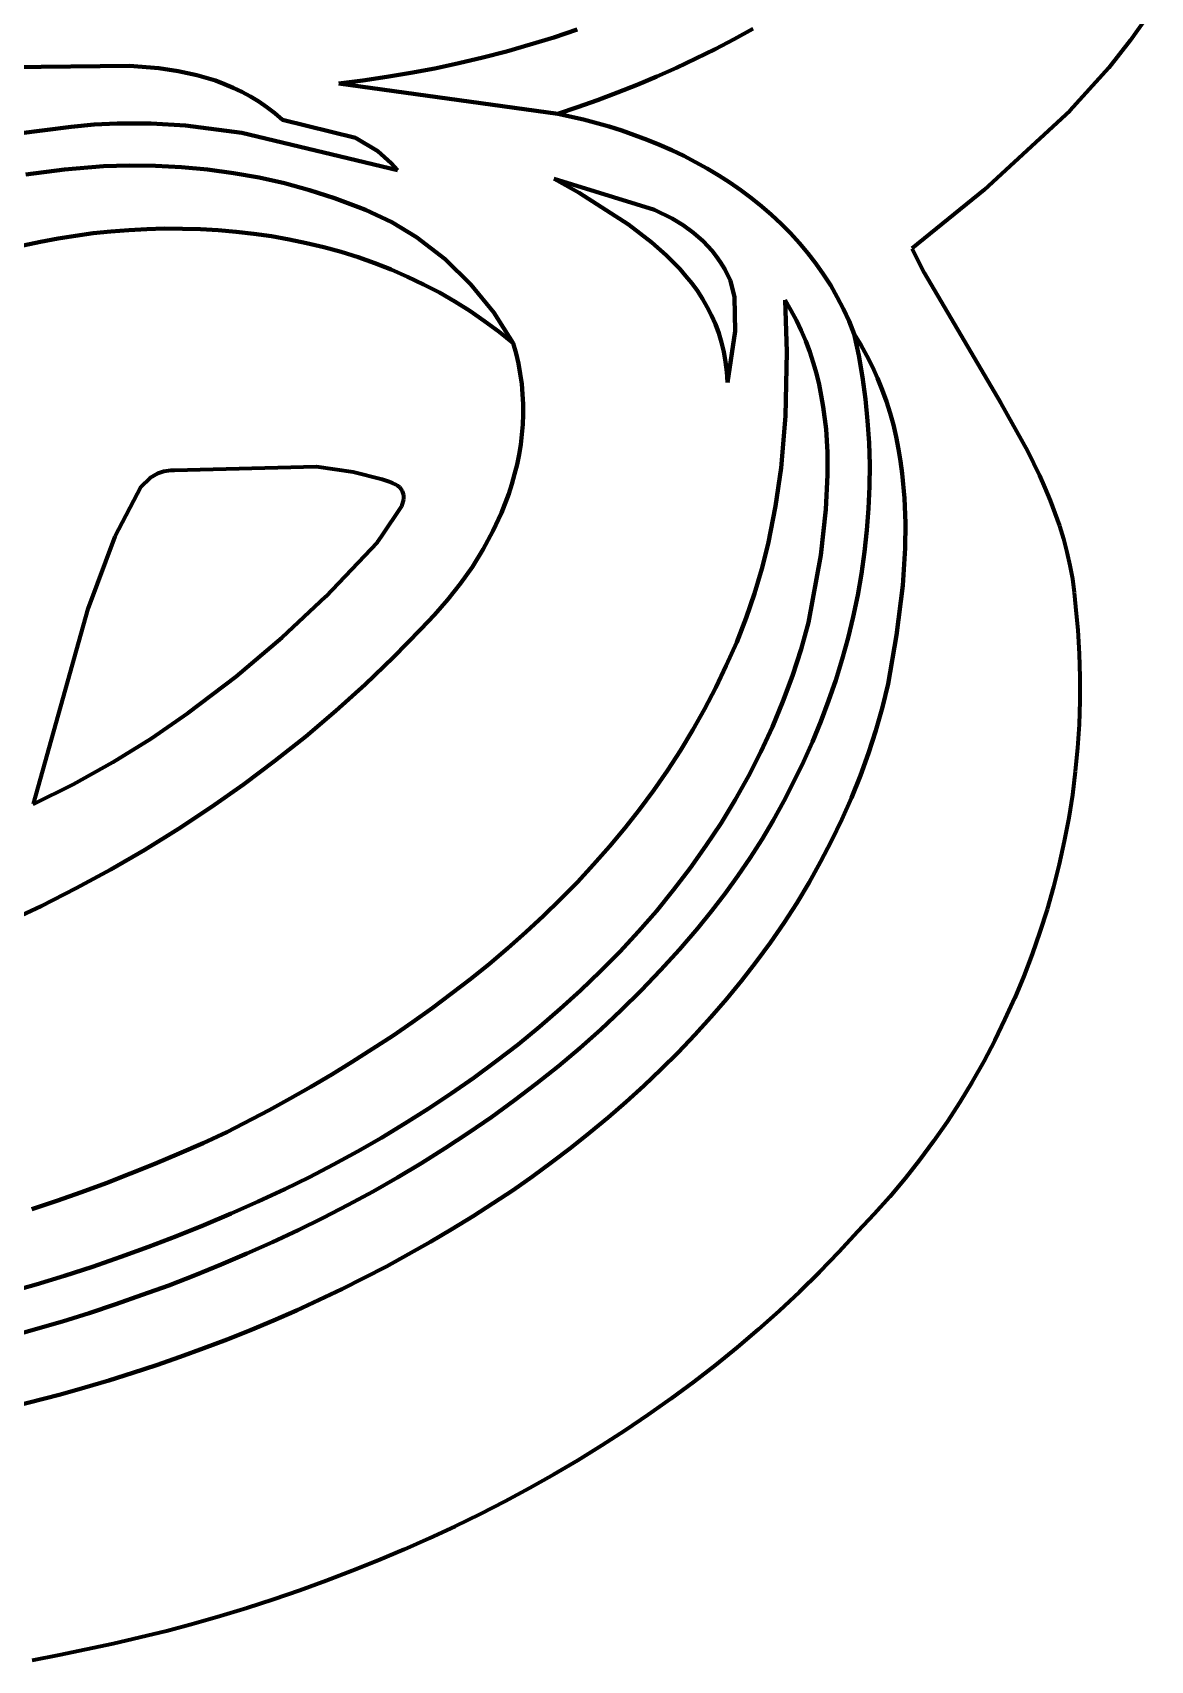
# Model space of a CAD drawing. Header units: millimetres. Extents: x 0.18 to 6.32, y 4.4 to 10.2.
# Drawn here: x 3.273 to 4.238, y 6.811 to 8.218 of the extents above; entities that cross this region are included whole.
import ezdxf

# ---------------------------------------------------------------- set-up
doc = ezdxf.new("R2010")
doc.units = ezdxf.units.MM
for name, color, linetype, lineweight in [('color#004f00ff', 7, 'CONTINUOUS', 100), ('color#86026eff', 7, 'CONTINUOUS', 100), ('color#b36001ff', 7, 'CONTINUOUS', 100), ('color#ba871eff', 7, 'CONTINUOUS', 100), ('color#fdfdfaff', 7, 'CONTINUOUS', 100)]:
    doc.layers.add(name, color=color, linetype=linetype, lineweight=lineweight)

msp = doc.modelspace()

# ---------------------------------------------------------------- linework, layer by layer
at = {"layer": 'color#004f00ff'}
for p, q in [((4.2379, 8.2357), (4.2205, 8.2109)), ((3.8784, 8.2119), (3.8946, 8.2209)), ((3.8453, 8.1952), (3.862, 8.2034)), ((3.862, 8.2034), (3.8784, 8.2119)), ((4.2205, 8.2109), (4.2019, 8.1872)), ((3.8117, 8.1798), (3.8286, 8.1873)), ((3.8286, 8.1873), (3.8453, 8.1952)), ((4.2019, 8.1872), (4.1683, 8.15)), ((3.7776, 8.1659), (3.7946, 8.1727)), ((3.7946, 8.1727), (3.8117, 8.1798)), ((3.7432, 8.1532), (3.7604, 8.1594)), ((3.7604, 8.1594), (3.7776, 8.1659)), ((3.7261, 8.1474), (3.7432, 8.1532)), ((3.7484, 8.1425), (3.7261, 8.1474)), ((4.1683, 8.15), (4.0943, 8.082)), ((3.7705, 8.1365), (3.7484, 8.1425)), ((3.7815, 8.133), (3.7705, 8.1365)), ((3.7924, 8.1292), (3.7815, 8.133)), ((3.8032, 8.1252), (3.7924, 8.1292)), ((3.8139, 8.1208), (3.8032, 8.1252)), ((3.8245, 8.1161), (3.8139, 8.1208)), ((3.8349, 8.1111), (3.8245, 8.1161)), ((3.8451, 8.1058), (3.8349, 8.1111)), ((3.8552, 8.1002), (3.8451, 8.1058)), ((3.8651, 8.0943), (3.8552, 8.1002)), ((3.8747, 8.0881), (3.8651, 8.0943)), ((3.8841, 8.0816), (3.8747, 8.0881)), ((3.8933, 8.0748), (3.8841, 8.0816)), ((3.9022, 8.0676), (3.8933, 8.0748)), ((4.0943, 8.082), (4.0318, 8.0313)), ((3.9108, 8.0602), (3.9022, 8.0676)), ((3.9191, 8.0524), (3.9108, 8.0602)), ((3.325, 8.0443), (3.3403, 8.0459)), ((3.3403, 8.0459), (3.3557, 8.0471)), ((3.3557, 8.0471), (3.3712, 8.0479)), ((3.3712, 8.0479), (3.3866, 8.0484)), ((3.3866, 8.0484), (3.4021, 8.0483)), ((3.4021, 8.0483), (3.4176, 8.0479)), ((3.4176, 8.0479), (3.433, 8.047)), ((3.433, 8.047), (3.4484, 8.0457)), ((3.4484, 8.0457), (3.4638, 8.0439)), ((3.9271, 8.0443), (3.9191, 8.0524)), ((3.2646, 8.0339), (3.2795, 8.037)), ((3.2795, 8.037), (3.2946, 8.0398)), ((3.2946, 8.0398), (3.3097, 8.0422)), ((3.3097, 8.0422), (3.325, 8.0443)), ((3.4638, 8.0439), (3.479, 8.0417)), ((3.479, 8.0417), (3.4942, 8.0391)), ((3.4942, 8.0391), (3.5093, 8.0359)), ((3.5093, 8.0359), (3.5242, 8.0323)), ((3.5242, 8.0323), (3.539, 8.0282)), ((3.9348, 8.0359), (3.9271, 8.0443)), ((3.9421, 8.0272), (3.9348, 8.0359)), ((4.0318, 8.0313), (4.0424, 8.0103)), ((3.539, 8.0282), (3.5537, 8.0236)), ((3.5537, 8.0236), (3.5681, 8.0185)), ((3.5681, 8.0185), (3.5824, 8.0129)), ((3.949, 8.0182), (3.9421, 8.0272)), ((3.9556, 8.0088), (3.949, 8.0182)), ((3.5824, 8.0129), (3.5965, 8.0068)), ((3.5965, 8.0068), (3.6103, 8.0002)), ((3.9618, 7.9992), (3.9556, 8.0088)), ((4.0424, 8.0103), (4.1087, 7.8977)), ((3.6103, 8.0002), (3.6239, 7.9931)), ((3.6239, 7.9931), (3.6372, 7.9854)), ((3.9675, 7.9892), (3.9618, 7.9992)), ((3.9728, 7.9789), (3.9675, 7.9892)), ((3.6372, 7.9854), (3.6502, 7.9772)), ((3.6502, 7.9772), (3.663, 7.9684)), ((3.9777, 7.9683), (3.9728, 7.9789)), ((3.663, 7.9684), (3.6754, 7.9592)), ((3.9821, 7.9573), (3.9777, 7.9683)), ((3.6754, 7.9592), (3.6876, 7.9493)), ((3.6876, 7.9493), (3.6901, 7.9405)), ((3.9878, 7.948), (3.9821, 7.9573)), ((3.9931, 7.9385), (3.9878, 7.948)), ((3.6901, 7.9405), (3.6921, 7.9318)), ((3.9979, 7.9289), (3.9931, 7.9385)), ((3.6921, 7.9318), (3.6938, 7.923)), ((3.6938, 7.923), (3.695, 7.9142)), ((4.0023, 7.9191), (3.9979, 7.9289)), ((4.0063, 7.9092), (4.0023, 7.9191)), ((3.695, 7.9142), (3.6958, 7.9054)), ((3.6958, 7.9054), (3.6962, 7.8966)), ((4.0099, 7.8991), (4.0063, 7.9092)), ((3.6962, 7.8966), (3.6963, 7.8878)), ((4.0131, 7.889), (4.0099, 7.8991)), ((4.1087, 7.8977), (4.1317, 7.8563)), ((3.6959, 7.8791), (3.6952, 7.8704)), ((3.6963, 7.8878), (3.6959, 7.8791)), ((4.0159, 7.8787), (4.0131, 7.889)), ((4.0183, 7.8684), (4.0159, 7.8787)), ((3.6952, 7.8704), (3.6941, 7.8618)), ((4.0204, 7.8579), (4.0183, 7.8684)), ((3.6927, 7.8532), (3.691, 7.8446)), ((3.6941, 7.8618), (3.6927, 7.8532)), ((4.0221, 7.8474), (4.0204, 7.8579)), ((4.1317, 7.8563), (4.142, 7.8351)), ((3.3808, 7.8367), (3.3739, 7.8327)), ((3.3861, 7.8384), (3.3808, 7.8367)), ((3.392, 7.8393), (3.3861, 7.8384)), ((3.3951, 7.8394), (3.392, 7.8393)), ((3.5177, 7.8425), (3.3951, 7.8394)), ((3.5495, 7.8379), (3.5177, 7.8425)), ((3.5744, 7.8315), (3.5495, 7.8379)), ((3.6889, 7.8361), (3.6865, 7.8277)), ((3.691, 7.8446), (3.6889, 7.8361)), ((4.0236, 7.8368), (4.0221, 7.8474)), ((4.0255, 7.8155), (4.0236, 7.8368)), ((4.142, 7.8351), (4.1468, 7.8244)), ((3.3661, 7.8252), (3.3437, 7.7825)), ((3.3739, 7.8327), (3.3661, 7.8252)), ((3.5806, 7.8295), (3.5744, 7.8315)), ((3.5835, 7.8284), (3.5806, 7.8295)), ((3.586, 7.8273), (3.5835, 7.8284)), ((3.5881, 7.826), (3.586, 7.8273)), ((3.5898, 7.8246), (3.5881, 7.826)), ((3.5912, 7.8231), (3.5898, 7.8246)), ((3.5922, 7.8216), (3.5912, 7.8231)), ((3.5933, 7.8182), (3.5922, 7.8216)), ((3.6865, 7.8277), (3.6838, 7.8193)), ((4.1468, 7.8244), (4.1513, 7.8136)), ((3.5739, 7.7825), (3.5916, 7.8086)), ((3.5916, 7.8086), (3.5933, 7.8145)), ((3.5933, 7.8145), (3.5933, 7.8182)), ((3.6838, 7.8193), (3.6775, 7.8029)), ((4.0263, 7.794), (4.0255, 7.8155)), ((4.1513, 7.8136), (4.1554, 7.8026)), ((3.6775, 7.8029), (3.6702, 7.7869)), ((4.026, 7.7724), (4.0263, 7.794)), ((4.1554, 7.8026), (4.1593, 7.7915)), ((4.1593, 7.7915), (4.1627, 7.7803)), ((3.3437, 7.7825), (3.3203, 7.7199)), ((3.5706, 7.7774), (3.5739, 7.7825)), ((3.6702, 7.7869), (3.6618, 7.7713)), ((4.1627, 7.7803), (4.1657, 7.7689)), ((3.5259, 7.7306), (3.5706, 7.7774)), ((3.6618, 7.7713), (3.6524, 7.7562)), ((4.024, 7.7399), (4.026, 7.7724)), ((4.1657, 7.7689), (4.1683, 7.7574)), ((3.6524, 7.7562), (3.6422, 7.7417)), ((4.1683, 7.7574), (4.1705, 7.7457)), ((3.6422, 7.7417), (3.6312, 7.7278)), ((4.0187, 7.6971), (4.024, 7.7399)), ((4.1705, 7.7457), (4.1721, 7.7339)), ((3.4881, 7.695), (3.5259, 7.7306)), ((3.6312, 7.7278), (3.6196, 7.7146)), ((4.1721, 7.7339), (4.1733, 7.7218)), ((4.1733, 7.7218), (4.1752, 7.7015)), ((3.3203, 7.7199), (3.2731, 7.5511)), ((3.6196, 7.7146), (3.608, 7.7022)), ((3.4484, 7.6614), (3.4881, 7.695)), ((3.608, 7.7022), (3.5842, 7.678)), ((4.0113, 7.6552), (4.0187, 7.6971)), ((4.1752, 7.7015), (4.1764, 7.6811)), ((4.1764, 7.6811), (4.177, 7.6607)), ((3.5842, 7.678), (3.5597, 7.6545)), ((3.4071, 7.6299), (3.4484, 7.6614)), ((3.5597, 7.6545), (3.5344, 7.6317)), ((4.0064, 7.6349), (4.0113, 7.6552)), ((4.177, 7.6607), (4.177, 7.6403)), ((4.177, 7.6403), (4.1763, 7.62)), ((3.3749, 7.6079), (3.4071, 7.6299)), ((3.5344, 7.6317), (3.5085, 7.6097)), ((4.0008, 7.6149), (4.0064, 7.6349)), ((3.5085, 7.6097), (3.4819, 7.5885)), ((3.9944, 7.5952), (4.0008, 7.6149)), ((4.1763, 7.62), (4.175, 7.5997)), ((3.3419, 7.5874), (3.3749, 7.6079)), ((3.9874, 7.5758), (3.9944, 7.5952)), ((4.175, 7.5997), (4.173, 7.5794)), ((3.3079, 7.5684), (3.3419, 7.5874)), ((3.4819, 7.5885), (3.4547, 7.5681)), ((3.2731, 7.5511), (3.3079, 7.5684)), ((3.4547, 7.5681), (3.4269, 7.5485)), ((3.9798, 7.5567), (3.9874, 7.5758)), ((4.173, 7.5794), (4.1705, 7.5593)), ((3.9715, 7.5379), (3.9798, 7.5567)), ((4.1705, 7.5593), (4.1673, 7.5392)), ((3.4269, 7.5485), (3.3986, 7.5297)), ((4.1673, 7.5392), (4.1635, 7.5192)), ((3.3986, 7.5297), (3.3697, 7.5118)), ((3.9626, 7.5194), (3.9715, 7.5379)), ((3.3697, 7.5118), (3.3403, 7.4947)), ((3.9531, 7.5012), (3.9626, 7.5194)), ((4.1635, 7.5192), (4.1592, 7.4993)), ((3.9431, 7.4833), (3.9531, 7.5012)), ((4.1592, 7.4993), (4.1542, 7.4796)), ((3.3403, 7.4947), (3.3104, 7.4785)), ((3.9325, 7.4657), (3.9431, 7.4833)), ((3.3104, 7.4785), (3.2801, 7.4631)), ((4.1542, 7.4796), (4.1486, 7.46)), ((3.2801, 7.4631), (3.2493, 7.4486)), ((3.9213, 7.4484), (3.9325, 7.4657)), ((4.1486, 7.46), (4.1425, 7.4407)), ((3.9097, 7.4315), (3.9213, 7.4484)), ((4.1425, 7.4407), (4.1358, 7.4215)), ((3.8975, 7.4149), (3.9097, 7.4315)), ((3.8849, 7.3986), (3.8975, 7.4149)), ((4.1358, 7.4215), (4.1285, 7.4025)), ((3.8719, 7.3826), (3.8849, 7.3986)), ((4.1285, 7.4025), (4.1207, 7.3837)), ((4.1207, 7.3837), (4.1123, 7.3652)), ((3.8584, 7.367), (3.8719, 7.3826)), ((3.8445, 7.3517), (3.8584, 7.367)), ((4.1123, 7.3652), (4.1034, 7.3469)), ((3.8302, 7.3367), (3.8445, 7.3517)), ((4.1034, 7.3469), (4.0939, 7.3289)), ((3.8155, 7.3221), (3.8302, 7.3367)), ((4.0939, 7.3289), (4.0839, 7.3112)), ((3.8005, 7.3078), (3.8155, 7.3221)), ((3.7852, 7.2939), (3.8005, 7.3078)), ((4.0839, 7.3112), (4.0733, 7.2938)), ((3.7696, 7.2803), (3.7852, 7.2939)), ((4.0733, 7.2938), (4.0623, 7.2767)), ((3.7536, 7.2671), (3.7696, 7.2803)), ((4.0623, 7.2767), (4.0507, 7.26)), ((3.7374, 7.2542), (3.7536, 7.2671)), ((4.0507, 7.26), (4.0386, 7.2436)), ((3.721, 7.2417), (3.7374, 7.2542)), ((4.0386, 7.2436), (4.026, 7.2276)), ((3.6875, 7.2177), (3.7043, 7.2295)), ((3.7043, 7.2295), (3.721, 7.2417)), ((3.6704, 7.2063), (3.6875, 7.2177)), ((4.026, 7.2276), (4.0129, 7.212)), ((3.6532, 7.1953), (3.6704, 7.2063)), ((4.0129, 7.212), (3.9993, 7.1968)), ((3.6347, 7.1839), (3.6532, 7.1953)), ((3.9993, 7.1968), (3.9852, 7.182)), ((3.5972, 7.1622), (3.6161, 7.1729)), ((3.6161, 7.1729), (3.6347, 7.1839)), ((3.9852, 7.182), (3.9688, 7.1642)), ((3.5782, 7.1518), (3.5972, 7.1622)), ((3.9688, 7.1642), (3.952, 7.1468)), ((3.559, 7.1418), (3.5782, 7.1518)), ((3.952, 7.1468), (3.9348, 7.1298)), ((3.5202, 7.1228), (3.5397, 7.1321)), ((3.5397, 7.1321), (3.559, 7.1418)), ((3.5005, 7.1138), (3.5202, 7.1228)), ((3.9348, 7.1298), (3.9172, 7.1133)), ((3.4607, 7.0967), (3.4807, 7.1051)), ((3.4807, 7.1051), (3.5005, 7.1138)), ((3.9172, 7.1133), (3.8992, 7.0972)), ((3.4204, 7.081), (3.4407, 7.0887)), ((3.4407, 7.0887), (3.4607, 7.0967)), ((3.8992, 7.0972), (3.8809, 7.0816)), ((3.4001, 7.0736), (3.4204, 7.081)), ((3.8809, 7.0816), (3.8622, 7.0664)), ((3.3591, 7.0597), (3.3797, 7.0665)), ((3.3797, 7.0665), (3.4001, 7.0736)), ((3.8622, 7.0664), (3.8432, 7.0517)), ((3.2968, 7.0412), (3.3177, 7.0471)), ((3.3177, 7.0471), (3.3384, 7.0532)), ((3.3384, 7.0532), (3.3591, 7.0597)), ((3.8432, 7.0517), (3.8239, 7.0373)), ((3.2549, 7.0304), (3.2968, 7.0412)), ((3.8239, 7.0373), (3.8042, 7.0234)), ((3.8042, 7.0234), (3.7843, 7.0099)), ((3.7843, 7.0099), (3.7641, 6.9969)), ((3.7641, 6.9969), (3.7435, 6.9842)), ((3.7435, 6.9842), (3.7228, 6.972)), ((3.7228, 6.972), (3.7018, 6.9602)), ((3.6805, 6.9487), (3.659, 6.9377)), ((3.7018, 6.9602), (3.6805, 6.9487)), ((3.659, 6.9377), (3.6373, 6.9271)), ((3.6373, 6.9271), (3.6155, 6.9169)), ((3.5934, 6.9072), (3.5711, 6.8978)), ((3.6155, 6.9169), (3.5934, 6.9072)), ((3.5711, 6.8978), (3.5487, 6.8888)), ((3.5262, 6.8801), (3.5035, 6.8719)), ((3.5487, 6.8888), (3.5262, 6.8801)), ((3.4806, 6.8641), (3.4577, 6.8566)), ((3.5035, 6.8719), (3.4806, 6.8641)), ((3.4346, 6.8496), (3.4115, 6.8429)), ((3.4577, 6.8566), (3.4346, 6.8496)), ((3.3883, 6.8366), (3.3421, 6.8256)), ((3.4115, 6.8429), (3.3883, 6.8366)), ((3.3421, 6.8256), (3.2956, 6.8158)), ((3.2956, 6.8158), (3.2722, 6.8113))]:
    msp.add_line(p, q, dxfattribs=at)
at = {"layer": 'color#86026eff'}
for p, q in [((3.7023, 8.2073), (3.7226, 8.2136)), ((3.7226, 8.2136), (3.7428, 8.2203)), ((3.8946, 8.2209), (3.8784, 8.2119)), ((3.6613, 8.1961), (3.6819, 8.2015)), ((3.6819, 8.2015), (3.7023, 8.2073)), ((3.862, 8.2034), (3.8453, 8.1952)), ((3.8784, 8.2119), (3.862, 8.2034)), ((3.5993, 8.1829), (3.62, 8.1868)), ((3.62, 8.1868), (3.6407, 8.1913)), ((3.6407, 8.1913), (3.6613, 8.1961)), ((3.8286, 8.1873), (3.8117, 8.1798)), ((3.8453, 8.1952), (3.8286, 8.1873)), ((3.5371, 8.1737), (3.5578, 8.1763)), ((3.7261, 8.1474), (3.5371, 8.1737)), ((3.5578, 8.1763), (3.5785, 8.1794)), ((3.5785, 8.1794), (3.5993, 8.1829)), ((3.7946, 8.1727), (3.7776, 8.1659)), ((3.8117, 8.1798), (3.7946, 8.1727)), ((3.7604, 8.1594), (3.7432, 8.1532)), ((3.7776, 8.1659), (3.7604, 8.1594)), ((3.7432, 8.1532), (3.7261, 8.1474)), ((3.3001, 8.0995), (3.3338, 8.1022)), ((3.3338, 8.1022), (3.3563, 8.1028)), ((3.3563, 8.1028), (3.3788, 8.1026)), ((3.3788, 8.1026), (3.4013, 8.1015)), ((3.4013, 8.1015), (3.4237, 8.0994)), ((3.2667, 8.095), (3.3001, 8.0995)), ((3.4237, 8.0994), (3.446, 8.0964)), ((3.446, 8.0964), (3.4682, 8.0925)), ((3.4682, 8.0925), (3.4901, 8.0876)), ((3.4901, 8.0876), (3.5118, 8.0817)), ((3.5118, 8.0817), (3.5332, 8.0748)), ((3.5332, 8.0748), (3.5542, 8.0668)), ((3.5542, 8.0668), (3.5601, 8.0645)), ((3.5601, 8.0645), (3.5828, 8.0538)), ((3.3403, 8.0459), (3.325, 8.0443)), ((3.3557, 8.0471), (3.3403, 8.0459)), ((3.3712, 8.0479), (3.3557, 8.0471)), ((3.3866, 8.0484), (3.3712, 8.0479)), ((3.4021, 8.0483), (3.3866, 8.0484)), ((3.4176, 8.0479), (3.4021, 8.0483)), ((3.433, 8.047), (3.4176, 8.0479)), ((3.4484, 8.0457), (3.433, 8.047)), ((3.4638, 8.0439), (3.4484, 8.0457)), ((3.5828, 8.0538), (3.6041, 8.0409)), ((3.2795, 8.037), (3.2646, 8.0339)), ((3.2946, 8.0398), (3.2795, 8.037)), ((3.3097, 8.0422), (3.2946, 8.0398)), ((3.325, 8.0443), (3.3097, 8.0422)), ((3.479, 8.0417), (3.4638, 8.0439)), ((3.4942, 8.0391), (3.479, 8.0417)), ((3.5093, 8.0359), (3.4942, 8.0391)), ((3.5242, 8.0323), (3.5093, 8.0359)), ((3.539, 8.0282), (3.5242, 8.0323)), ((3.6041, 8.0409), (3.6289, 8.0219)), ((3.5537, 8.0236), (3.539, 8.0282)), ((3.5681, 8.0185), (3.5537, 8.0236)), ((3.5824, 8.0129), (3.5681, 8.0185)), ((3.6289, 8.0219), (3.6511, 8.0001)), ((3.5965, 8.0068), (3.5824, 8.0129)), ((3.6103, 8.0002), (3.5965, 8.0068)), ((3.6239, 7.9931), (3.6103, 8.0002)), ((3.6372, 7.9854), (3.6239, 7.9931)), ((3.6511, 8.0001), (3.6708, 7.9758)), ((3.6502, 7.9772), (3.6372, 7.9854)), ((3.663, 7.9684), (3.6502, 7.9772)), ((3.6708, 7.9758), (3.6876, 7.9493)), ((3.6754, 7.9592), (3.663, 7.9684)), ((3.6876, 7.9493), (3.6754, 7.9592)), ((3.9821, 7.9573), (3.9878, 7.948)), ((3.986, 7.9386), (3.9821, 7.9573)), ((3.9878, 7.948), (3.9931, 7.9385)), ((3.9893, 7.9199), (3.986, 7.9386)), ((3.9931, 7.9385), (3.9979, 7.9289)), ((3.9919, 7.901), (3.9893, 7.9199)), ((3.9979, 7.9289), (4.0023, 7.9191)), ((4.0023, 7.9191), (4.0063, 7.9092)), ((4.0063, 7.9092), (4.0099, 7.8991)), ((3.9937, 7.8822), (3.9919, 7.901)), ((4.0099, 7.8991), (4.0131, 7.889)), ((3.9949, 7.8633), (3.9937, 7.8822)), ((4.0131, 7.889), (4.0159, 7.8787)), ((4.0159, 7.8787), (4.0183, 7.8684)), ((3.9955, 7.8444), (3.9949, 7.8633)), ((4.0183, 7.8684), (4.0204, 7.8579)), ((4.0204, 7.8579), (4.0221, 7.8474)), ((3.9953, 7.8255), (3.9955, 7.8444)), ((4.0221, 7.8474), (4.0236, 7.8368)), ((4.0236, 7.8368), (4.0255, 7.8155)), ((3.9945, 7.8066), (3.9953, 7.8255)), ((3.9931, 7.7877), (3.9945, 7.8066)), ((4.0255, 7.8155), (4.0263, 7.794)), ((4.0263, 7.794), (4.026, 7.7724)), ((3.9911, 7.769), (3.9931, 7.7877)), ((3.9884, 7.7502), (3.9911, 7.769)), ((4.026, 7.7724), (4.024, 7.7399)), ((3.9851, 7.7316), (3.9884, 7.7502)), ((4.024, 7.7399), (4.0187, 7.6971)), ((3.9813, 7.7131), (3.9851, 7.7316)), ((3.9768, 7.6947), (3.9813, 7.7131)), ((3.9718, 7.6764), (3.9768, 7.6947)), ((4.0187, 7.6971), (4.0113, 7.6552)), ((3.9662, 7.6583), (3.9718, 7.6764)), ((3.96, 7.6404), (3.9662, 7.6583)), ((4.0113, 7.6552), (4.0064, 7.6349)), ((3.9533, 7.6226), (3.96, 7.6404)), ((4.0064, 7.6349), (4.0008, 7.6149)), ((3.9461, 7.605), (3.9533, 7.6226)), ((4.0008, 7.6149), (3.9944, 7.5952)), ((3.9384, 7.5877), (3.9461, 7.605)), ((3.9944, 7.5952), (3.9874, 7.5758)), ((3.9301, 7.5706), (3.9384, 7.5877)), ((3.9214, 7.5537), (3.9301, 7.5706)), ((3.9874, 7.5758), (3.9798, 7.5567)), ((3.9122, 7.5371), (3.9214, 7.5537)), ((3.9798, 7.5567), (3.9715, 7.5379)), ((3.9025, 7.5208), (3.9122, 7.5371)), ((3.9715, 7.5379), (3.9626, 7.5194)), ((3.8923, 7.5048), (3.9025, 7.5208)), ((3.9626, 7.5194), (3.9531, 7.5012)), ((3.8816, 7.4891), (3.8923, 7.5048)), ((3.9531, 7.5012), (3.9431, 7.4833)), ((3.8706, 7.4738), (3.8816, 7.4891)), ((3.9431, 7.4833), (3.9325, 7.4657)), ((3.859, 7.4588), (3.8706, 7.4738)), ((3.8471, 7.4441), (3.859, 7.4588)), ((3.9325, 7.4657), (3.9213, 7.4484)), ((3.8312, 7.4256), (3.8471, 7.4441)), ((3.9213, 7.4484), (3.9097, 7.4315)), ((3.9097, 7.4315), (3.8975, 7.4149)), ((3.8149, 7.4076), (3.8312, 7.4256)), ((3.8975, 7.4149), (3.8849, 7.3986)), ((3.7981, 7.3901), (3.8149, 7.4076)), ((3.8849, 7.3986), (3.8719, 7.3826)), ((3.7809, 7.373), (3.7981, 7.3901)), ((3.7632, 7.3565), (3.7809, 7.373)), ((3.8719, 7.3826), (3.8584, 7.367)), ((3.7451, 7.3404), (3.7632, 7.3565)), ((3.8584, 7.367), (3.8445, 7.3517)), ((3.8445, 7.3517), (3.8302, 7.3367)), ((3.7267, 7.3248), (3.7451, 7.3404)), ((3.8302, 7.3367), (3.8155, 7.3221)), ((3.7078, 7.3097), (3.7267, 7.3248)), ((3.8155, 7.3221), (3.8005, 7.3078)), ((3.6886, 7.295), (3.7078, 7.3097)), ((3.8005, 7.3078), (3.7852, 7.2939)), ((3.669, 7.2808), (3.6886, 7.295)), ((3.7852, 7.2939), (3.7696, 7.2803)), ((3.6491, 7.2671), (3.669, 7.2808)), ((3.7696, 7.2803), (3.7536, 7.2671)), ((3.6289, 7.2538), (3.6491, 7.2671)), ((3.7536, 7.2671), (3.7374, 7.2542)), ((3.6084, 7.2409), (3.6289, 7.2538)), ((3.7374, 7.2542), (3.721, 7.2417)), ((3.5876, 7.2285), (3.6084, 7.2409)), ((3.7043, 7.2295), (3.6875, 7.2177)), ((3.721, 7.2417), (3.7043, 7.2295)), ((3.5452, 7.2049), (3.5666, 7.2165)), ((3.5666, 7.2165), (3.5876, 7.2285)), ((3.6875, 7.2177), (3.6704, 7.2063)), ((3.5237, 7.1938), (3.5452, 7.2049)), ((3.6704, 7.2063), (3.6532, 7.1953)), ((3.5019, 7.1831), (3.5237, 7.1938)), ((3.6532, 7.1953), (3.6347, 7.1839)), ((3.4577, 7.1628), (3.4799, 7.1727)), ((3.4799, 7.1727), (3.5019, 7.1831)), ((3.6161, 7.1729), (3.5972, 7.1622)), ((3.6347, 7.1839), (3.6161, 7.1729)), ((3.4354, 7.1533), (3.4577, 7.1628)), ((3.5972, 7.1622), (3.5782, 7.1518)), ((3.4129, 7.1442), (3.4354, 7.1533)), ((3.5782, 7.1518), (3.559, 7.1418)), ((3.3674, 7.1271), (3.3902, 7.1354)), ((3.3902, 7.1354), (3.4129, 7.1442)), ((3.5397, 7.1321), (3.5202, 7.1228)), ((3.559, 7.1418), (3.5397, 7.1321)), ((3.3215, 7.1115), (3.3445, 7.1191)), ((3.3445, 7.1191), (3.3674, 7.1271)), ((3.5202, 7.1228), (3.5005, 7.1138)), ((3.2753, 7.0974), (3.2984, 7.1043)), ((3.2984, 7.1043), (3.3215, 7.1115)), ((3.4807, 7.1051), (3.4607, 7.0967)), ((3.5005, 7.1138), (3.4807, 7.1051)), ((3.2521, 7.0909), (3.2753, 7.0974)), ((3.4407, 7.0887), (3.4204, 7.081)), ((3.4607, 7.0967), (3.4407, 7.0887)), ((3.4204, 7.081), (3.4001, 7.0736)), ((3.3797, 7.0665), (3.3591, 7.0597)), ((3.4001, 7.0736), (3.3797, 7.0665)), ((3.3177, 7.0471), (3.2968, 7.0412)), ((3.3384, 7.0532), (3.3177, 7.0471)), ((3.3591, 7.0597), (3.3384, 7.0532)), ((3.2968, 7.0412), (3.2549, 7.0304))]:
    msp.add_line(p, q, dxfattribs=at)
at = {"layer": 'color#b36001ff'}
for p, q in [((3.2546, 8.1879), (3.3562, 8.1891)), ((3.3562, 8.1891), (3.3816, 8.1869)), ((3.3816, 8.1869), (3.3983, 8.1844)), ((3.3983, 8.1844), (3.4146, 8.1809)), ((3.4146, 8.1809), (3.4226, 8.1787)), ((3.4226, 8.1787), (3.4305, 8.1762)), ((3.4305, 8.1762), (3.4383, 8.1733)), ((3.4383, 8.1733), (3.4459, 8.1701)), ((3.4459, 8.1701), (3.4534, 8.1665)), ((3.4534, 8.1665), (3.4607, 8.1625)), ((3.4607, 8.1625), (3.4679, 8.1581)), ((3.4679, 8.1581), (3.4749, 8.1533)), ((3.4749, 8.1533), (3.4817, 8.148)), ((3.4817, 8.148), (3.4883, 8.1422)), ((3.306, 8.1363), (3.2374, 8.1275)), ((3.3258, 8.1383), (3.306, 8.1363)), ((3.3456, 8.1393), (3.3258, 8.1383)), ((3.3751, 8.1393), (3.3456, 8.1393)), ((3.4046, 8.1374), (3.3751, 8.1393)), ((3.4533, 8.131), (3.4046, 8.1374)), ((3.5877, 8.0989), (3.4533, 8.131)), ((3.4883, 8.1422), (3.5514, 8.1267)), ((3.5514, 8.1267), (3.5709, 8.1152)), ((3.5709, 8.1152), (3.5824, 8.105)), ((3.5824, 8.105), (3.5877, 8.0989)), ((3.9224, 7.9865), (3.9275, 7.9779)), ((3.9239, 7.942), (3.9224, 7.9865)), ((3.9275, 7.9779), (3.9322, 7.9691)), ((3.9322, 7.9691), (3.9364, 7.9602)), ((3.9364, 7.9602), (3.9403, 7.9511)), ((3.9403, 7.9511), (3.9437, 7.9419)), ((3.9227, 7.8862), (3.9239, 7.942)), ((3.9437, 7.9419), (3.9468, 7.9326)), ((3.9468, 7.9326), (3.9494, 7.9232)), ((3.9494, 7.9232), (3.9518, 7.9137)), ((3.9518, 7.9137), (3.9537, 7.9042)), ((3.9537, 7.9042), (3.9554, 7.8945)), ((3.9554, 7.8945), (3.9578, 7.875)), ((3.9189, 7.8418), (3.9227, 7.8862)), ((3.9578, 7.875), (3.959, 7.8553)), ((3.959, 7.8553), (3.9591, 7.8355)), ((3.9142, 7.8087), (3.9189, 7.8418)), ((3.9591, 7.8355), (3.9577, 7.8057)), ((3.9077, 7.776), (3.9142, 7.8087)), ((3.9577, 7.8057), (3.9532, 7.7661)), ((3.9023, 7.7544), (3.9077, 7.776)), ((3.9532, 7.7661), (3.9426, 7.7081)), ((3.896, 7.7331), (3.9023, 7.7544)), ((3.8888, 7.712), (3.896, 7.7331)), ((3.8807, 7.6912), (3.8888, 7.712)), ((3.9426, 7.7081), (3.9362, 7.6849)), ((3.8715, 7.6708), (3.8807, 7.6912)), ((3.9362, 7.6849), (3.9288, 7.6621)), ((3.8625, 7.6519), (3.8715, 7.6708)), ((3.8529, 7.6333), (3.8625, 7.6519)), ((3.9288, 7.6621), (3.9206, 7.6397)), ((3.9206, 7.6397), (3.9115, 7.6178)), ((3.8428, 7.6152), (3.8529, 7.6333)), ((3.832, 7.5975), (3.8428, 7.6152)), ((3.9115, 7.6178), (3.9016, 7.5964)), ((3.8208, 7.5801), (3.832, 7.5975)), ((3.9016, 7.5964), (3.8908, 7.5754)), ((3.809, 7.5631), (3.8208, 7.5801)), ((3.8908, 7.5754), (3.8793, 7.5548)), ((3.7967, 7.5465), (3.809, 7.5631)), ((3.8793, 7.5548), (3.8671, 7.5347)), ((3.784, 7.5303), (3.7967, 7.5465)), ((3.7708, 7.5144), (3.784, 7.5303)), ((3.8671, 7.5347), (3.8541, 7.5151)), ((3.7571, 7.4989), (3.7708, 7.5144)), ((3.8541, 7.5151), (3.8405, 7.4958)), ((3.7431, 7.4837), (3.7571, 7.4989)), ((3.7286, 7.4689), (3.7431, 7.4837)), ((3.8405, 7.4958), (3.8262, 7.4771)), ((3.7137, 7.4545), (3.7286, 7.4689)), ((3.8262, 7.4771), (3.8113, 7.4588)), ((3.6985, 7.4404), (3.7137, 7.4545)), ((3.8113, 7.4588), (3.7957, 7.441)), ((3.683, 7.4266), (3.6985, 7.4404)), ((3.7957, 7.441), (3.7797, 7.4236)), ((3.6671, 7.4132), (3.683, 7.4266)), ((3.651, 7.4001), (3.6671, 7.4132)), ((3.7797, 7.4236), (3.763, 7.4067)), ((3.6345, 7.3874), (3.651, 7.4001)), ((3.763, 7.4067), (3.7459, 7.3902)), ((3.6178, 7.3749), (3.6345, 7.3874)), ((3.7459, 7.3902), (3.7283, 7.3742)), ((3.6008, 7.3628), (3.6178, 7.3749)), ((3.7283, 7.3742), (3.7103, 7.3587)), ((3.5836, 7.351), (3.6008, 7.3628)), ((3.7103, 7.3587), (3.6918, 7.3436)), ((3.5662, 7.3396), (3.5836, 7.351)), ((3.6918, 7.3436), (3.6729, 7.329)), ((3.5309, 7.3175), (3.5487, 7.3284)), ((3.5487, 7.3284), (3.5662, 7.3396)), ((3.6729, 7.329), (3.6537, 7.3148)), ((3.513, 7.307), (3.5309, 7.3175)), ((3.6537, 7.3148), (3.6342, 7.3012)), ((3.495, 7.2967), (3.513, 7.307)), ((3.6342, 7.3012), (3.6143, 7.2879)), ((3.4404, 7.2677), (3.4769, 7.2868)), ((3.4769, 7.2868), (3.495, 7.2967)), ((3.6143, 7.2879), (3.5942, 7.2752)), ((3.5942, 7.2752), (3.5739, 7.2629)), ((3.3991, 7.2493), (3.4198, 7.2583)), ((3.4198, 7.2583), (3.4404, 7.2677)), ((3.5739, 7.2629), (3.5533, 7.2511)), ((3.3783, 7.2405), (3.3991, 7.2493)), ((3.5533, 7.2511), (3.5326, 7.2398)), ((3.3362, 7.2238), (3.3573, 7.232)), ((3.3573, 7.232), (3.3783, 7.2405)), ((3.5326, 7.2398), (3.5117, 7.2289)), ((3.2935, 7.2085), (3.3149, 7.216)), ((3.3149, 7.216), (3.3362, 7.2238)), ((3.4906, 7.2185), (3.4675, 7.2078)), ((3.5117, 7.2289), (3.4906, 7.2185)), ((3.272, 7.2012), (3.2935, 7.2085)), ((3.4675, 7.2078), (3.4441, 7.1974)), ((3.4205, 7.1874), (3.3968, 7.1778)), ((3.4441, 7.1974), (3.4205, 7.1874)), ((3.3968, 7.1778), (3.3728, 7.1687)), ((3.3488, 7.1599), (3.3245, 7.1515)), ((3.3728, 7.1687), (3.3488, 7.1599)), ((3.3245, 7.1515), (3.3001, 7.1436)), ((3.2756, 7.1361), (3.2509, 7.1291)), ((3.3001, 7.1436), (3.2756, 7.1361))]:
    msp.add_line(p, q, dxfattribs=at)
at = {"layer": 'color#ba871eff'}
for p, q in [((3.7226, 8.2136), (3.7023, 8.2073)), ((3.7428, 8.2203), (3.7226, 8.2136)), ((3.6819, 8.2015), (3.6613, 8.1961)), ((3.7023, 8.2073), (3.6819, 8.2015)), ((3.3562, 8.1891), (3.2546, 8.1879)), ((3.3816, 8.1869), (3.3562, 8.1891)), ((3.3983, 8.1844), (3.3816, 8.1869)), ((3.62, 8.1868), (3.5993, 8.1829)), ((3.6407, 8.1913), (3.62, 8.1868)), ((3.6613, 8.1961), (3.6407, 8.1913)), ((3.4146, 8.1809), (3.3983, 8.1844)), ((3.4226, 8.1787), (3.4146, 8.1809)), ((3.4305, 8.1762), (3.4226, 8.1787)), ((3.4383, 8.1733), (3.4305, 8.1762)), ((3.4459, 8.1701), (3.4383, 8.1733)), ((3.5578, 8.1763), (3.5371, 8.1737)), ((3.5371, 8.1737), (3.7261, 8.1474)), ((3.5785, 8.1794), (3.5578, 8.1763)), ((3.5993, 8.1829), (3.5785, 8.1794)), ((3.4534, 8.1665), (3.4459, 8.1701)), ((3.4607, 8.1625), (3.4534, 8.1665)), ((3.4679, 8.1581), (3.4607, 8.1625)), ((3.4749, 8.1533), (3.4679, 8.1581)), ((3.4817, 8.148), (3.4749, 8.1533)), ((3.4883, 8.1422), (3.4817, 8.148)), ((3.7261, 8.1474), (3.7484, 8.1425)), ((3.2374, 8.1275), (3.306, 8.1363)), ((3.306, 8.1363), (3.3258, 8.1383)), ((3.3258, 8.1383), (3.3456, 8.1393)), ((3.3456, 8.1393), (3.3751, 8.1393)), ((3.3751, 8.1393), (3.4046, 8.1374)), ((3.4046, 8.1374), (3.4533, 8.131)), ((3.4533, 8.131), (3.5877, 8.0989)), ((3.5514, 8.1267), (3.4883, 8.1422)), ((3.7484, 8.1425), (3.7705, 8.1365)), ((3.7705, 8.1365), (3.7815, 8.133)), ((3.7815, 8.133), (3.7924, 8.1292)), ((3.7924, 8.1292), (3.8032, 8.1252)), ((3.5709, 8.1152), (3.5514, 8.1267)), ((3.5824, 8.105), (3.5709, 8.1152)), ((3.8032, 8.1252), (3.8139, 8.1208)), ((3.8139, 8.1208), (3.8245, 8.1161)), ((3.8245, 8.1161), (3.8349, 8.1111)), ((3.3338, 8.1022), (3.3001, 8.0995)), ((3.3563, 8.1028), (3.3338, 8.1022)), ((3.3788, 8.1026), (3.3563, 8.1028)), ((3.4013, 8.1015), (3.3788, 8.1026)), ((3.4237, 8.0994), (3.4013, 8.1015)), ((3.5877, 8.0989), (3.5824, 8.105)), ((3.8349, 8.1111), (3.8451, 8.1058)), ((3.8451, 8.1058), (3.8552, 8.1002)), ((3.3001, 8.0995), (3.2667, 8.095)), ((3.446, 8.0964), (3.4237, 8.0994)), ((3.4682, 8.0925), (3.446, 8.0964)), ((3.4901, 8.0876), (3.4682, 8.0925)), ((3.5118, 8.0817), (3.4901, 8.0876)), ((3.7229, 8.0915), (3.7445, 8.0792)), ((3.8097, 8.0647), (3.7229, 8.0915)), ((3.8552, 8.1002), (3.8651, 8.0943)), ((3.8651, 8.0943), (3.8747, 8.0881)), ((3.8747, 8.0881), (3.8841, 8.0816)), ((3.5332, 8.0748), (3.5118, 8.0817)), ((3.5542, 8.0668), (3.5332, 8.0748)), ((3.7445, 8.0792), (3.7873, 8.0519)), ((3.8841, 8.0816), (3.8933, 8.0748)), ((3.8933, 8.0748), (3.9022, 8.0676)), ((3.5601, 8.0645), (3.5542, 8.0668)), ((3.5828, 8.0538), (3.5601, 8.0645)), ((3.8248, 8.0572), (3.8097, 8.0647)), ((3.9022, 8.0676), (3.9108, 8.0602)), ((3.9108, 8.0602), (3.9191, 8.0524)), ((3.6041, 8.0409), (3.5828, 8.0538)), ((3.7873, 8.0519), (3.8074, 8.0365)), ((3.8343, 8.0514), (3.8248, 8.0572)), ((3.8433, 8.0448), (3.8343, 8.0514)), ((3.8517, 8.0374), (3.8433, 8.0448)), ((3.9191, 8.0524), (3.9271, 8.0443)), ((3.6289, 8.0219), (3.6041, 8.0409)), ((3.8074, 8.0365), (3.8198, 8.0254)), ((3.8594, 8.0291), (3.8517, 8.0374)), ((3.9271, 8.0443), (3.9348, 8.0359)), ((3.9348, 8.0359), (3.9421, 8.0272)), ((3.6511, 8.0001), (3.6289, 8.0219)), ((3.8198, 8.0254), (3.8314, 8.0136)), ((3.8629, 8.0246), (3.8594, 8.0291)), ((3.8663, 8.0198), (3.8629, 8.0246)), ((3.8705, 8.0133), (3.8663, 8.0198)), ((3.9421, 8.0272), (3.949, 8.0182)), ((3.949, 8.0182), (3.9556, 8.0088)), ((3.8314, 8.0136), (3.8368, 8.0074)), ((3.8368, 8.0074), (3.8419, 8.0011)), ((3.8752, 8.0032), (3.8705, 8.0133)), ((3.8788, 7.9891), (3.8752, 8.0032)), ((3.9556, 8.0088), (3.9618, 7.9992)), ((3.6708, 7.9758), (3.6511, 8.0001)), ((3.8419, 8.0011), (3.8467, 7.9945)), ((3.8467, 7.9945), (3.8511, 7.9877)), ((3.8793, 7.9597), (3.8788, 7.9891)), ((3.9618, 7.9992), (3.9675, 7.9892)), ((3.9675, 7.9892), (3.9728, 7.9789)), ((3.6876, 7.9493), (3.6708, 7.9758)), ((3.8511, 7.9877), (3.8552, 7.9806)), ((3.8552, 7.9806), (3.8589, 7.9734)), ((3.9224, 7.9865), (3.9239, 7.942)), ((3.9275, 7.9779), (3.9224, 7.9865)), ((3.9322, 7.9691), (3.9275, 7.9779)), ((3.9728, 7.9789), (3.9777, 7.9683)), ((3.8589, 7.9734), (3.8622, 7.9659)), ((3.8622, 7.9659), (3.8651, 7.9581)), ((3.9364, 7.9602), (3.9322, 7.9691)), ((3.9777, 7.9683), (3.9821, 7.9573)), ((3.6901, 7.9405), (3.6876, 7.9493)), ((3.8651, 7.9581), (3.8676, 7.9501)), ((3.8676, 7.9501), (3.8696, 7.9419)), ((3.8726, 7.9155), (3.8793, 7.9597)), ((3.9403, 7.9511), (3.9364, 7.9602)), ((3.9437, 7.9419), (3.9403, 7.9511)), ((3.9821, 7.9573), (3.986, 7.9386)), ((3.6921, 7.9318), (3.6901, 7.9405)), ((3.8696, 7.9419), (3.8711, 7.9334)), ((3.8711, 7.9334), (3.8721, 7.9246)), ((3.9239, 7.942), (3.9227, 7.8862)), ((3.9468, 7.9326), (3.9437, 7.9419)), ((3.9494, 7.9232), (3.9468, 7.9326)), ((3.986, 7.9386), (3.9893, 7.9199)), ((3.6938, 7.923), (3.6921, 7.9318)), ((3.695, 7.9142), (3.6938, 7.923)), ((3.8721, 7.9246), (3.8726, 7.9155)), ((3.9518, 7.9137), (3.9494, 7.9232)), ((3.9893, 7.9199), (3.9919, 7.901)), ((3.6958, 7.9054), (3.695, 7.9142)), ((3.6962, 7.8966), (3.6958, 7.9054)), ((3.9537, 7.9042), (3.9518, 7.9137)), ((3.9554, 7.8945), (3.9537, 7.9042)), ((3.6963, 7.8878), (3.6962, 7.8966)), ((3.9578, 7.875), (3.9554, 7.8945)), ((3.9919, 7.901), (3.9937, 7.8822)), ((3.6952, 7.8704), (3.6959, 7.8791)), ((3.6959, 7.8791), (3.6963, 7.8878)), ((3.9227, 7.8862), (3.9189, 7.8418)), ((3.9937, 7.8822), (3.9949, 7.8633)), ((3.6941, 7.8618), (3.6952, 7.8704)), ((3.959, 7.8553), (3.9578, 7.875)), ((3.9949, 7.8633), (3.9955, 7.8444)), ((3.691, 7.8446), (3.6927, 7.8532)), ((3.6927, 7.8532), (3.6941, 7.8618)), ((3.9591, 7.8355), (3.959, 7.8553)), ((3.6865, 7.8277), (3.6889, 7.8361)), ((3.6889, 7.8361), (3.691, 7.8446)), ((3.9189, 7.8418), (3.9142, 7.8087)), ((3.9577, 7.8057), (3.9591, 7.8355)), ((3.9955, 7.8444), (3.9953, 7.8255)), ((3.6838, 7.8193), (3.6865, 7.8277)), ((3.9953, 7.8255), (3.9945, 7.8066)), ((3.6775, 7.8029), (3.6838, 7.8193)), ((3.9142, 7.8087), (3.9077, 7.776)), ((3.9532, 7.7661), (3.9577, 7.8057)), ((3.9945, 7.8066), (3.9931, 7.7877)), ((3.6702, 7.7869), (3.6775, 7.8029)), ((3.6618, 7.7713), (3.6702, 7.7869)), ((3.9931, 7.7877), (3.9911, 7.769)), ((3.6524, 7.7562), (3.6618, 7.7713)), ((3.9077, 7.776), (3.9023, 7.7544)), ((3.9426, 7.7081), (3.9532, 7.7661)), ((3.9911, 7.769), (3.9884, 7.7502)), ((3.6422, 7.7417), (3.6524, 7.7562)), ((3.9023, 7.7544), (3.896, 7.7331)), ((3.9884, 7.7502), (3.9851, 7.7316)), ((3.6312, 7.7278), (3.6422, 7.7417)), ((3.6196, 7.7146), (3.6312, 7.7278)), ((3.896, 7.7331), (3.8888, 7.712)), ((3.9851, 7.7316), (3.9813, 7.7131)), ((3.608, 7.7022), (3.6196, 7.7146)), ((3.8888, 7.712), (3.8807, 7.6912)), ((3.9362, 7.6849), (3.9426, 7.7081)), ((3.9813, 7.7131), (3.9768, 7.6947)), ((3.5842, 7.678), (3.608, 7.7022)), ((3.9768, 7.6947), (3.9718, 7.6764)), ((3.8807, 7.6912), (3.8715, 7.6708)), ((3.9288, 7.6621), (3.9362, 7.6849)), ((3.5597, 7.6545), (3.5842, 7.678)), ((3.8715, 7.6708), (3.8625, 7.6519)), ((3.9718, 7.6764), (3.9662, 7.6583)), ((3.5344, 7.6317), (3.5597, 7.6545)), ((3.8625, 7.6519), (3.8529, 7.6333)), ((3.9206, 7.6397), (3.9288, 7.6621)), ((3.9662, 7.6583), (3.96, 7.6404)), ((3.9115, 7.6178), (3.9206, 7.6397)), ((3.96, 7.6404), (3.9533, 7.6226)), ((3.5085, 7.6097), (3.5344, 7.6317)), ((3.8529, 7.6333), (3.8428, 7.6152)), ((3.4819, 7.5885), (3.5085, 7.6097)), ((3.8428, 7.6152), (3.832, 7.5975)), ((3.9016, 7.5964), (3.9115, 7.6178)), ((3.9533, 7.6226), (3.9461, 7.605)), ((3.832, 7.5975), (3.8208, 7.5801)), ((3.8908, 7.5754), (3.9016, 7.5964)), ((3.9461, 7.605), (3.9384, 7.5877)), ((3.4547, 7.5681), (3.4819, 7.5885)), ((3.9384, 7.5877), (3.9301, 7.5706)), ((3.4269, 7.5485), (3.4547, 7.5681)), ((3.8208, 7.5801), (3.809, 7.5631)), ((3.8793, 7.5548), (3.8908, 7.5754)), ((3.9301, 7.5706), (3.9214, 7.5537)), ((3.809, 7.5631), (3.7967, 7.5465)), ((3.8671, 7.5347), (3.8793, 7.5548)), ((3.9214, 7.5537), (3.9122, 7.5371)), ((3.3986, 7.5297), (3.4269, 7.5485)), ((3.7967, 7.5465), (3.784, 7.5303)), ((3.3697, 7.5118), (3.3986, 7.5297)), ((3.784, 7.5303), (3.7708, 7.5144)), ((3.8541, 7.5151), (3.8671, 7.5347)), ((3.9122, 7.5371), (3.9025, 7.5208)), ((3.3403, 7.4947), (3.3697, 7.5118)), ((3.7708, 7.5144), (3.7571, 7.4989)), ((3.8405, 7.4958), (3.8541, 7.5151)), ((3.9025, 7.5208), (3.8923, 7.5048)), ((3.7571, 7.4989), (3.7431, 7.4837)), ((3.8923, 7.5048), (3.8816, 7.4891)), ((3.3104, 7.4785), (3.3403, 7.4947)), ((3.7431, 7.4837), (3.7286, 7.4689)), ((3.8262, 7.4771), (3.8405, 7.4958)), ((3.8816, 7.4891), (3.8706, 7.4738)), ((3.2801, 7.4631), (3.3104, 7.4785)), ((3.7286, 7.4689), (3.7137, 7.4545)), ((3.8113, 7.4588), (3.8262, 7.4771)), ((3.8706, 7.4738), (3.859, 7.4588)), ((3.2493, 7.4486), (3.2801, 7.4631)), ((3.7137, 7.4545), (3.6985, 7.4404)), ((3.7957, 7.441), (3.8113, 7.4588)), ((3.859, 7.4588), (3.8471, 7.4441)), ((3.6985, 7.4404), (3.683, 7.4266)), ((3.7797, 7.4236), (3.7957, 7.441)), ((3.8471, 7.4441), (3.8312, 7.4256)), ((3.683, 7.4266), (3.6671, 7.4132)), ((3.6671, 7.4132), (3.651, 7.4001)), ((3.763, 7.4067), (3.7797, 7.4236)), ((3.8312, 7.4256), (3.8149, 7.4076)), ((3.651, 7.4001), (3.6345, 7.3874)), ((3.7459, 7.3902), (3.763, 7.4067)), ((3.8149, 7.4076), (3.7981, 7.3901)), ((3.6345, 7.3874), (3.6178, 7.3749)), ((3.7283, 7.3742), (3.7459, 7.3902)), ((3.7981, 7.3901), (3.7809, 7.373)), ((3.6178, 7.3749), (3.6008, 7.3628)), ((3.7103, 7.3587), (3.7283, 7.3742)), ((3.7809, 7.373), (3.7632, 7.3565)), ((3.6008, 7.3628), (3.5836, 7.351)), ((3.6918, 7.3436), (3.7103, 7.3587)), ((3.7632, 7.3565), (3.7451, 7.3404)), ((3.5836, 7.351), (3.5662, 7.3396)), ((3.6729, 7.329), (3.6918, 7.3436)), ((3.5487, 7.3284), (3.5309, 7.3175)), ((3.5662, 7.3396), (3.5487, 7.3284)), ((3.6537, 7.3148), (3.6729, 7.329)), ((3.7451, 7.3404), (3.7267, 7.3248)), ((3.5309, 7.3175), (3.513, 7.307)), ((3.6342, 7.3012), (3.6537, 7.3148)), ((3.7267, 7.3248), (3.7078, 7.3097)), ((3.513, 7.307), (3.495, 7.2967)), ((3.6143, 7.2879), (3.6342, 7.3012)), ((3.7078, 7.3097), (3.6886, 7.295)), ((3.4769, 7.2868), (3.4404, 7.2677)), ((3.495, 7.2967), (3.4769, 7.2868)), ((3.5942, 7.2752), (3.6143, 7.2879)), ((3.6886, 7.295), (3.669, 7.2808)), ((3.5739, 7.2629), (3.5942, 7.2752)), ((3.669, 7.2808), (3.6491, 7.2671)), ((3.4198, 7.2583), (3.3991, 7.2493)), ((3.4404, 7.2677), (3.4198, 7.2583)), ((3.5533, 7.2511), (3.5739, 7.2629)), ((3.6491, 7.2671), (3.6289, 7.2538)), ((3.3991, 7.2493), (3.3783, 7.2405)), ((3.5326, 7.2398), (3.5533, 7.2511)), ((3.6289, 7.2538), (3.6084, 7.2409)), ((3.3573, 7.232), (3.3362, 7.2238)), ((3.3783, 7.2405), (3.3573, 7.232)), ((3.5117, 7.2289), (3.5326, 7.2398)), ((3.6084, 7.2409), (3.5876, 7.2285)), ((3.3149, 7.216), (3.2935, 7.2085)), ((3.3362, 7.2238), (3.3149, 7.216)), ((3.4675, 7.2078), (3.4906, 7.2185)), ((3.4906, 7.2185), (3.5117, 7.2289)), ((3.5666, 7.2165), (3.5452, 7.2049)), ((3.5876, 7.2285), (3.5666, 7.2165)), ((3.2935, 7.2085), (3.272, 7.2012)), ((3.4441, 7.1974), (3.4675, 7.2078)), ((3.5452, 7.2049), (3.5237, 7.1938)), ((3.3968, 7.1778), (3.4205, 7.1874)), ((3.4205, 7.1874), (3.4441, 7.1974)), ((3.5237, 7.1938), (3.5019, 7.1831)), ((3.3728, 7.1687), (3.3968, 7.1778)), ((3.4799, 7.1727), (3.4577, 7.1628)), ((3.5019, 7.1831), (3.4799, 7.1727)), ((3.3245, 7.1515), (3.3488, 7.1599)), ((3.3488, 7.1599), (3.3728, 7.1687)), ((3.4577, 7.1628), (3.4354, 7.1533)), ((3.3001, 7.1436), (3.3245, 7.1515)), ((3.4354, 7.1533), (3.4129, 7.1442)), ((3.2509, 7.1291), (3.2756, 7.1361)), ((3.2756, 7.1361), (3.3001, 7.1436)), ((3.3902, 7.1354), (3.3674, 7.1271)), ((3.4129, 7.1442), (3.3902, 7.1354)), ((3.3445, 7.1191), (3.3215, 7.1115)), ((3.3674, 7.1271), (3.3445, 7.1191)), ((3.2984, 7.1043), (3.2753, 7.0974)), ((3.3215, 7.1115), (3.2984, 7.1043)), ((3.2753, 7.0974), (3.2521, 7.0909))]:
    msp.add_line(p, q, dxfattribs=at)
at = {"layer": 'color#fdfdfaff'}
for p, q in [((3.7229, 8.0915), (3.8097, 8.0647)), ((3.7445, 8.0792), (3.7229, 8.0915)), ((3.7873, 8.0519), (3.7445, 8.0792)), ((3.8097, 8.0647), (3.8248, 8.0572)), ((3.8074, 8.0365), (3.7873, 8.0519)), ((3.8248, 8.0572), (3.8343, 8.0514)), ((3.8343, 8.0514), (3.8433, 8.0448)), ((3.8433, 8.0448), (3.8517, 8.0374)), ((3.8198, 8.0254), (3.8074, 8.0365)), ((3.8517, 8.0374), (3.8594, 8.0291)), ((3.8314, 8.0136), (3.8198, 8.0254)), ((3.8594, 8.0291), (3.8629, 8.0246)), ((3.8629, 8.0246), (3.8663, 8.0198)), ((3.8663, 8.0198), (3.8705, 8.0133)), ((3.8368, 8.0074), (3.8314, 8.0136)), ((3.8419, 8.0011), (3.8368, 8.0074)), ((3.8705, 8.0133), (3.8752, 8.0032)), ((3.8752, 8.0032), (3.8788, 7.9891)), ((3.8467, 7.9945), (3.8419, 8.0011)), ((3.8511, 7.9877), (3.8467, 7.9945)), ((3.8788, 7.9891), (3.8793, 7.9597)), ((3.8552, 7.9806), (3.8511, 7.9877)), ((3.8589, 7.9734), (3.8552, 7.9806)), ((3.8622, 7.9659), (3.8589, 7.9734)), ((3.8651, 7.9581), (3.8622, 7.9659)), ((3.8676, 7.9501), (3.8651, 7.9581)), ((3.8696, 7.9419), (3.8676, 7.9501)), ((3.8793, 7.9597), (3.8726, 7.9155)), ((3.8711, 7.9334), (3.8696, 7.9419)), ((3.8721, 7.9246), (3.8711, 7.9334)), ((3.8726, 7.9155), (3.8721, 7.9246))]:
    msp.add_line(p, q, dxfattribs=at)

doc.saveas('drawing.dxf')
